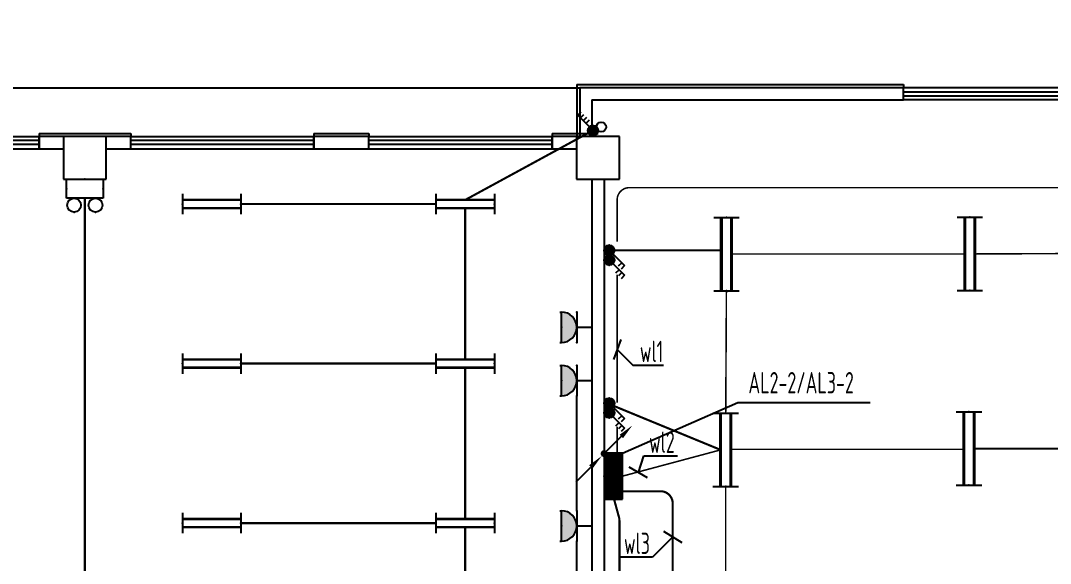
# Model space of a CAD drawing. Extents: x 2166032 to 5302137, y 581493 to 2416206.
# Drawn here: x 2490990 to 2507847, y 1140416 to 1149311 of the extents above; entities that cross this region are included whole.
import ezdxf
from ezdxf.enums import TextEntityAlignment as Align

# ---------------------------------------------------------------- set-up
doc = ezdxf.new("R2010")
doc.units = 0
doc.header["$LTSCALE"] = 1000
doc.header["$MEASUREMENT"] = 0
doc.linetypes.add('DASH', pattern=[0.35, 0.25, -0.1])
for name, color, linetype in [('COLUMN', 2, 'Continuous'), ('DIM-照明', 3, 'Continuous'), ('DIM-箱柜', 3, 'Continuous'), ('EQUIP-动力', 3, 'Continuous'), ('EQUIP-照明', 3, 'Continuous'), ('EQUIP-箱柜', 3, 'Continuous'), ('LWIRE', 4, 'Continuous'), ('STAIR', 8, 'Continuous'), ('SURFACE', 8, 'Continuous'), ('TEL_TEXT', 7, 'Continuous'), ('WALL', 8, 'Continuous'), ('WINDOW', 8, 'Continuous'), ('WIRE-应急', 6, 'DASH'), ('WIRE-照明', 1, 'Continuous'), ('屋面', 151, 'Continuous')]:
    doc.layers.add(name, color=color, linetype=linetype)
doc.styles.add('_TCH_LABEL', font='!tssdeng.shx', dxfattribs={"bigfont": '!tssdchn.shx'})
doc.styles.add('_TEL_DIM', font='@tssdeng.shx', dxfattribs={"width": 0.8, "height": 3.5, "bigfont": '!tssdchn.shx'})
doc.styles.get("Standard").update_dxf_attribs({"font": 'tssdeng.shx', "bigfont": 'tssdchn.shx'})

# ---------------------------------------------------------------- blocks, each defined once
blk = doc.blocks.new('*X38')
at = {"color": 0}
for p, q in [((-250, 33), (-83, 200)), ((-250, 68), (-118, 200)), ((-250, 104), (-154, 200)), ((-250, 139), (-189, 200)), ((-250, 174), (-224, 200)), ((-247, 0), (-47, 200)), ((-212, 0), (-12, 200)), ((-177, 0), (23, 200)), ((-141, 0), (59, 200)), ((-106, 0), (94, 200)), ((-71, 0), (129, 200)), ((-35, 0), (165, 200)), ((0, 0), (200, 200)), ((35, 0), (235, 200)), ((71, 0), (250, 179)), ((106, 0), (250, 144)), ((141, 0), (250, 109)), ((177, 0), (250, 73)), ((212, 0), (250, 38)), ((247, 0), (250, 3))]:
    blk.add_line(p, q, dxfattribs=at)
blk = doc.blocks.new('$equip$00001421')
for p, q in [((0.75, 0.6), (-0.75, 0.6)), ((-0.75, 0.6), (-0.75, 0)), ((0.75, 0), (0.75, 0.6)), ((-0.75, 0), (0.75, 0))]:
    blk.add_line(p, q)
at = {"const_width": 0.6}
blk.add_lwpolyline([(-0.75, 0.3), (0.75, 0.3)], dxfattribs=at)
for p in [(0, 0.6), (-0.75, 0.3), (0, 0), (0.75, 0.3)]:
    blk.add_point(p)
at = {"xscale": 0.00300000000061118, "yscale": 0.00300000000061118, "zscale": 0.003}
blk.add_blockref('*X38', (0, 0), dxfattribs=at)
at = {"style": '_TCH_LABEL', "flags": 9}
blk.add_attdef('A', (0, 0), '', height=0.00002, dxfattribs=at)
blk = doc.blocks.new('$equip$00001160')
for p, q in [((-1.2, 0.417), (-1.2, -0.417)), ((1.2, 0.417), (1.2, -0.417)), ((-1.2, 0.167), (1.2, 0.167)), ((-1.2, -0.167), (1.2, -0.167))]:
    blk.add_line(p, q)
at = {"const_width": 0.1}
for points in [[(-1.2, 0.167), (1.2, 0.167)], [(-1.2, -0.167), (1.2, -0.167)]]:
    blk.add_lwpolyline(points, dxfattribs=at)
at = {"layer": 'EQUIP-照明'}
for p in [(-1.2, 0), (0, 0.167), (1.2, 0), (0, -0.167)]:
    blk.add_point(p, dxfattribs=at)
at = {"layer": 'EQUIP-照明', "flags": 9}
blk.add_attdef('A', (0, 0), '', height=0.00002, dxfattribs=at)
blk = doc.blocks.new('$equip$00001963')
for p, q in [((0.147, 0.356), (0.625, 0.833)), ((0.512, 0.72), (0.653, 0.579)), ((0.625, 0.833), (0.766, 0.692))]:
    blk.add_line(p, q)
blk.add_circle((0, 0.208), 0.208)
for p in [(-0.208, 0.208), (0, 0.417), (0, 0), (0.208, 0.208)]:
    blk.add_point(p)
for points in [[(-0.18, 0.313), (0.18, 0.313), (-0.208, 0.208), (0.208, 0.208)], [(-0.18, 0.104), (0.18, 0.104), (-0.208, 0.208), (0.208, 0.208)], [(-0.104, 0.389), (0.104, 0.389), (-0.18, 0.313), (0.18, 0.313)], [(-0.104, 0.028), (0.104, 0.028), (-0.18, 0.104), (0.18, 0.104)], [(0, 0.417), (0, 0.417), (-0.104, 0.389), (0.104, 0.389)], [(0, 0), (0, 0), (-0.104, 0.028), (0.104, 0.028)]]:
    blk.add_solid(points)
at = {"layer": 'TEL_TEXT', "style": '_TEL_DIM', "flags": 1}
blk.add_attdef('A', text='', height=0.00002, dxfattribs=at).set_placement((0, 0), align=Align.MIDDLE_CENTER)
blk = doc.blocks.new('$equip$00001964')
for p, q in [((0.147, 0.356), (0.625, 0.833)), ((0.399, 0.607), (0.54, 0.466)), ((0.512, 0.72), (0.653, 0.579)), ((0.625, 0.833), (0.766, 0.692))]:
    blk.add_line(p, q)
blk.add_circle((0, 0.208), 0.208)
for p in [(-0.208, 0.208), (0, 0.417), (0, 0), (0.208, 0.208)]:
    blk.add_point(p)
for points in [[(-0.18, 0.313), (0.18, 0.313), (-0.208, 0.208), (0.208, 0.208)], [(-0.18, 0.104), (0.18, 0.104), (-0.208, 0.208), (0.208, 0.208)], [(-0.104, 0.389), (0.104, 0.389), (-0.18, 0.313), (0.18, 0.313)], [(-0.104, 0.028), (0.104, 0.028), (-0.18, 0.104), (0.18, 0.104)], [(0, 0.417), (0, 0.417), (-0.104, 0.389), (0.104, 0.389)], [(0, 0), (0, 0), (-0.104, 0.028), (0.104, 0.028)]]:
    blk.add_solid(points)
at = {"layer": 'TEL_TEXT', "style": '_TEL_DIM', "flags": 1}
blk.add_attdef('A', text='', height=0.00002, dxfattribs=at).set_placement((0, 0), align=Align.MIDDLE_CENTER)
blk = doc.blocks.new('$equip$00001965')
for p, q in [((0.147, 0.356), (0.625, 0.833)), ((0.286, 0.494), (0.427, 0.353)), ((0.399, 0.607), (0.54, 0.466)), ((0.512, 0.72), (0.653, 0.579)), ((0.625, 0.833), (0.766, 0.692))]:
    blk.add_line(p, q)
blk.add_circle((0, 0.208), 0.208)
for p in [(-0.208, 0.208), (0, 0.417), (0, 0), (0.208, 0.208)]:
    blk.add_point(p)
for points in [[(-0.18, 0.312), (0.18, 0.312), (-0.208, 0.208), (0.208, 0.208)], [(-0.18, 0.104), (0.18, 0.104), (-0.208, 0.208), (0.208, 0.208)], [(-0.104, 0.389), (0.104, 0.389), (-0.18, 0.312), (0.18, 0.312)], [(-0.104, 0.028), (0.104, 0.028), (-0.18, 0.104), (0.18, 0.104)], [(0, 0.417), (0, 0.417), (-0.104, 0.389), (0.104, 0.389)], [(0, 0), (0, 0), (-0.104, 0.028), (0.104, 0.028)]]:
    blk.add_solid(points)
at = {"layer": 'TEL_TEXT', "style": '_TEL_DIM', "flags": 1}
blk.add_attdef('A', text='', height=0.00002, dxfattribs=at).set_placement((0, 0), align=Align.MIDDLE_CENTER)
blk = doc.blocks.new('$equip_U$00000006')
at = {"color": 3}
for p, q in [((-0.6, 0.624), (0.6, 0.624)), ((-0.6, 0), (-0.6, 0.624)), ((0.6, 0.624), (0.6, 0)), ((0.6, 0), (-0.6, 0))]:
    blk.add_line(p, q, dxfattribs=at)
for centre in [(-0.35, 0.849), (0.35, 0.849)]:
    blk.add_circle(centre, 0.225, dxfattribs=at)
at = {"style": '_TEL_DIM', "flags": 1}
blk.add_attdef('A', text='', height=0.00002, dxfattribs=at).set_placement((0, 0), align=Align.MIDDLE_CENTER)
blk = doc.blocks.new('$equip_U$00000175(20081108-2321)')
for p in [(0, 0.624), (-0.6, 0.312), (0, 0), (0.6, 0.312)]:
    blk.add_point(p)
blk.add_blockref('$equip_U$00000006', (0, 0))
at = {"color": 7, "style": '_TEL_DIM', "flags": 1}
blk.add_attdef('A', text='', height=0.000025, dxfattribs=at).set_placement((0, 0), align=Align.MIDDLE_CENTER)
blk = doc.blocks.new('$equip_U$00000184(许虹剑)')
for p in [(-0.35, 1.074), (0.35, 1.074), (-0.6, 0.312), (0, 0), (0.6, 0.312)]:
    blk.add_point(p)
blk.add_blockref('$equip_U$00000175(20081108-2321)', (0, 0))
at = {"color": 7, "style": '_TEL_DIM', "flags": 1}
blk.add_attdef('A', text='', height=0.000025, dxfattribs=at).set_placement((0, 0), align=Align.MIDDLE_CENTER)
blk = doc.blocks.new('$equip_U$00000360(20081108-2321)')
at = {"ltscale": 5}
for p in [(-0.35, 1.074), (0.35, 1.074), (-0.6, 0.312), (0, 0), (0.6, 0.312)]:
    blk.add_point(p, dxfattribs=at)
blk.add_blockref('$equip_U$00000184(许虹剑)', (0, 0), dxfattribs=at)
at = {"color": 7, "style": '_TEL_DIM', "flags": 1}
blk.add_attdef('A', text='', height=0.000025, dxfattribs=at).set_placement((0, 0), align=Align.MIDDLE_CENTER)
blk = doc.blocks.new('$equip$00001237')
for p, q in [((-0.5, 1.05), (-0.5, 1)), ((0.5, 1.05), (0.5, 1)), ((-0.5, 1), (0.5, 1)), ((0.5, 0.5), (-0.5, 0.5)), ((0, 0.5), (0, 0))]:
    blk.add_line(p, q)
blk.add_arc((0, 1), 0.5, 180, 0)
for p in [(0, 1), (-0.5, 0.5), (0.5, 0.5), (0, 0)]:
    blk.add_point(p)
for points in [[(0.433, 0.75), (-0.433, 0.75), (0.5, 1), (-0.5, 1)], [(0.25, 0.567), (-0.25, 0.567), (0.433, 0.75), (-0.433, 0.75)], [(0, 0.5), (0, 0.5), (0.25, 0.567), (-0.25, 0.567)]]:
    blk.add_solid(points)
at = {"flags": 9}
blk.add_attdef('A', (0, 0), '', height=0.00002, dxfattribs=at)
blk = doc.blocks.new('$TelecSys$00000081')
for p, q in [((0.104, 0.104), (0.104, 0.104)), ((-0.104, -0.104), (-0.104, -0.104)), ((-1.15, -1.15), (-0.55, -0.55))]:
    blk.add_line(p, q)
at = {"const_width": 0.142}
blk.add_lwpolyline([(0.071, 0, 1), (-0.071, 0, 1)], format="xyb", close=True, dxfattribs=at)
blk.add_solid([(-0.62, -0.48), (-0.48, -0.62), (-0.1, -0.1)])
at = {"width": 0.8, "flags": 9}
blk.add_attdef('A', (0, 0), '', height=0.00002, rotation=180, dxfattribs=at)
blk = doc.blocks.new('$TelecSys$00000079')
for p, q in [((0.7, 0.7), (0, 0)), ((0.104, 0.104), (0.104, 0.104)), ((-0.104, -0.104), (-0.104, -0.104))]:
    blk.add_line(p, q)
at = {"const_width": 0.142}
blk.add_lwpolyline([(-0.071, 0, 1), (0.071, 0, 1)], format="xyb", close=True, dxfattribs=at)
blk.add_solid([(0.63, 0.77), (0.77, 0.63), (1.15, 1.15)])
at = {"width": 0.8, "flags": 9}
blk.add_attdef('A', (0, 0), '', height=0.00002, dxfattribs=at)
blk = doc.blocks.new('$TCHSYS$WIN2D')
for p, q in [((-0.5, 0.5), (0.5, 0.5)), ((-0.5, 0.5), (-0.5, -0.5)), ((0.5, 0.5), (0.5, -0.5)), ((0.5, 0.1667), (-0.5, 0.1667)), ((0.5, -0.1667), (-0.5, -0.1667)), ((-0.5, -0.5), (0.5, -0.5))]:
    blk.add_line(p, q)

msp = doc.modelspace()

# ---------------------------------------------------------------- linework, layer by layer
msp.add_circle((2604640.5, 1020101.3), 438608.5)
at = {"layer": 'COLUMN'}
for p, q in [((2491691.2, 1147411.3), (2491691.2, 1146711.3)), ((2492391.2, 1147411.3), (2491691.2, 1147411.3)), ((2492391.2, 1146711.3), (2492391.2, 1147411.3)), ((2500091.2, 1147411.3), (2500091.2, 1146711.3)), ((2500791.2, 1147411.3), (2500091.2, 1147411.3)), ((2500791.2, 1146711.3), (2500791.2, 1147411.3)), ((2491691.2, 1146711.3), (2492391.2, 1146711.3)), ((2500091.2, 1146711.3), (2500791.2, 1146711.3))]:
    msp.add_line(p, q, dxfattribs=at)
at = {"layer": 'DIM-照明'}
for p, q in [((2500814.3, 1144087.5), (2500696.4, 1143757.9)), ((2501254.6, 1141817.2), (2500951.7, 1141992.6)), ((2501516.3, 1140944.5), (2501813.4, 1140759.4))]:
    msp.add_line(p, q, dxfattribs=at)
for points in [[(2500755.3, 1143922.7), (2501013.2, 1143664.9)], [(2501013.2, 1143664.9), (2501515.5, 1143664.9)], [(2501103.2, 1141904.9), (2501189.4, 1142176.5)], [(2501189.4, 1142176.5), (2501743.5, 1142176.5)], [(2501664.9, 1140852), (2501333.2, 1140520.3)], [(2501333.2, 1140520.3), (2500779.1, 1140520.3)]]:
    msp.add_lwpolyline(points, dxfattribs=at)
at = {"layer": 'DIM-箱柜'}
for p, q in [((2500841.2, 1142220.6), (2502729.3, 1143051.5)), ((2502729.3, 1143051.5), (2504898.5, 1143051.5))]:
    msp.add_line(p, q, dxfattribs=at)
at = {"layer": 'STAIR'}
msp.add_line((2455742.8, 1148211.3), (2500142.8, 1148211.3), dxfattribs=at)
at = {"layer": 'SURFACE'}
for p, q in [((2500092.8, 1148261.3), (2505442.8, 1148261.3)), ((2500092.8, 1148261.3), (2500092.8, 1147411.3)), ((2505442.8, 1148261.3), (2505442.8, 1148211.3)), ((2491292.8, 1147461.3), (2491292.8, 1147411.3)), ((2491292.8, 1147461.3), (2492042.8, 1147461.3)), ((2492042.8, 1147461.3), (2492792.8, 1147461.3)), ((2492792.8, 1147461.3), (2492792.8, 1147411.3)), ((2495792.8, 1147461.3), (2495792.8, 1147411.3)), ((2495792.8, 1147461.3), (2496692.8, 1147461.3)), ((2496692.8, 1147461.3), (2496692.8, 1147411.3)), ((2499692.8, 1147461.3), (2499692.8, 1147411.3)), ((2499692.8, 1147461.3), (2500442.8, 1147461.3))]:
    msp.add_line(p, q, dxfattribs=at)
at = {"layer": 'WALL'}
for p, q in [((2505442.8, 1148211.3), (2500142.8, 1148211.3)), ((2500142.8, 1148211.3), (2500142.8, 1147411.3)), ((2505442.8, 1148011.3), (2505442.8, 1148211.3)), ((2500342.8, 1148011.3), (2505442.8, 1148011.3)), ((2500342.8, 1148011.3), (2500342.8, 1147411.3)), ((2491691.2, 1147411.3), (2491292.8, 1147411.3)), ((2491292.8, 1147411.3), (2491292.8, 1147211.3)), ((2492792.8, 1147411.3), (2492391.2, 1147411.3)), ((2492792.8, 1147211.3), (2492792.8, 1147411.3)), ((2496692.8, 1147411.3), (2495792.8, 1147411.3)), ((2495792.8, 1147411.3), (2495792.8, 1147211.3)), ((2496692.8, 1147211.3), (2496692.8, 1147411.3)), ((2500091.2, 1147411.3), (2499692.8, 1147411.3)), ((2499692.8, 1147411.3), (2499692.8, 1147211.3)), ((2491292.8, 1147211.3), (2491691.2, 1147211.3)), ((2492391.2, 1147211.3), (2492792.8, 1147211.3)), ((2495792.8, 1147211.3), (2496692.8, 1147211.3)), ((2499692.8, 1147211.3), (2500091.2, 1147211.3)), ((2500342.8, 1146711.3), (2500342.8, 1140211.3)), ((2500542.8, 1146711.3), (2500542.8, 1140211.3))]:
    msp.add_line(p, q, dxfattribs=at)
at = {"layer": 'WIRE-应急', "linetype": 'DASH', "const_width": 35}
msp.add_lwpolyline([(2492041.2, 1146399.2), (2492041.2, 1139799.7)], dxfattribs=at)
at = {"layer": 'WIRE-照明', "linetype": 'Continuous'}
for points, const_width in [([(2498267.8, 1146372.1), (2500286.3, 1147471.5)], 35), ([(2494597.8, 1146305.4), (2497787.8, 1146305.4)], 35), ([(2498267.8, 1146238.7), (2498267.8, 1143757.5)], 35), ([(2500667.8, 1145546.3), (2502460.5, 1145546.3)], 35), ([(2502627.2, 1145485.4), (2506444.4, 1145487.3)], 25), ([(2510748.4, 1145504.9), (2506611.1, 1145487.3)], 25), ([(2500755.3, 1145149.9), (2500755.3, 1143047.4)], 25), ([(2502543.9, 1144885.4), (2502532.6, 1142876.4)], 25), ([(2494597.8, 1143690.9), (2497787.8, 1143690.9)], 35), ([(2498267.8, 1143624.2), (2498267.8, 1141143)], 35), ([(2500092.8, 1143161.5), (2500092.8, 1141279.4)], 35), ([(2500667.8, 1143010.1), (2502449.3, 1142276.4)], 35), ([(2500755.3, 1142657.4), (2500755.3, 1142220.6)], 25), ([(2500841.2, 1141845.6), (2502449.3, 1142276.4)], 25), ([(2502607.8, 1142285), (2506437.9, 1142285)], 25), ([(2506597.7, 1142297.2), (2510850.5, 1142297.2)], 35), ([(2502532.6, 1141676.4), (2502532.6, 1139059.8)], 25), ([(2494597.8, 1141076.3), (2497787.8, 1141076.3)], 35), ([(2498267.8, 1141009.6), (2498267.8, 1138661.8)], 35), ([(2500092.8, 1140779.4), (2500092.8, 1138637.8)], 35)]:
    msp.add_lwpolyline(points, dxfattribs=dict(at, const_width=const_width))
for points, const_width in [([(2508343.2, 1146573.8), (2500955.3, 1146573.8, 0.4142136), (2500755.3, 1146373.8), (2500755.3, 1145686.4)], 25), ([(2500841.2, 1141598.7), (2501464.9, 1141598.7, -0.4142136), (2501664.9, 1141398.7), (2501664.9, 1135219.2, 0.2643597), (2501762.5, 1135047.4), (2502449.3, 1134633.5)], 35), ([(2500792.8, 1138637.7), (2500792.8, 1141117.8, 0.0664843), (2500785.8, 1141170.3), (2500704.1, 1141470.6)], 35)]:
    msp.add_lwpolyline(points, format="xyb", dxfattribs=dict(at, const_width=const_width))
at = {"layer": '屋面', "color": 6}
msp.add_circle((2500494.2, 1147567), 80, dxfattribs=at)

# ---------------------------------------------------------------- block references
at = {"layer": 'EQUIP-动力', "xscale": 500, "yscale": 500, "zscale": 500, "rotation": 90}
for p in [(2500342.8, 1144285.4), (2500342.8, 1143411.5), (2500342.8, 1141029.4)]:
    msp.add_blockref('$equip$00001237', p, dxfattribs=at)
at = {"layer": 'EQUIP-照明'}
for name, p, xscale, yscale, zscale, rotation in [('$equip$00001965', (2500442.8, 1147511.3), 400, 400, 400, 90), ('$equip_U$00000360(20081108-2321)', (2492041.2, 1146711.3), 500, 500, 500, 180), ('$equip$00001160', (2502543.9, 1145485.4), 500, 500, 500, 90), ('$equip$00001160', (2506527.8, 1145487.3), 500, 500, 500, 90), ('$equip$00001963', (2500542.8, 1145546.3), 400, 400, 400, 270), ('$equip$00001964', (2500543.2, 1145387.9), 400, 400, 400, 270), ('$equip$00001963', (2500542.8, 1143041.3), 400, 400, 400, 270), ('$equip$00001964', (2500543.2, 1142883), 400, 400, 400, 270), ('$equip$00001160', (2506514.4, 1142297.2), 500, 500, 500, 90), ('$equip$00001160', (2502532.6, 1142276.4), 500, 500, 500, 90)]:
    msp.add_blockref(name, p, dxfattribs=dict(at, xscale=xscale, yscale=yscale, zscale=zscale, rotation=rotation))
at = {"layer": 'EQUIP-照明', "xscale": 400, "yscale": 400, "zscale": 400}
for p in [(2494117.8, 1146305.4), (2498267.8, 1146305.4), (2494117.8, 1143690.9), (2498267.8, 1143690.9), (2494117.8, 1141076.3), (2498267.8, 1141076.3)]:
    msp.add_blockref('$equip$00001160', p, dxfattribs=at)
at = {"layer": 'EQUIP-箱柜', "xscale": 500, "yscale": 500, "zscale": 500, "rotation": 270}
msp.add_blockref('$equip$00001421', (2500541.2, 1141845.6), dxfattribs=at)
at = {"layer": 'LWIRE', "xscale": 400, "yscale": 400, "zscale": 400}
for name in ['$TelecSys$00000079', '$TelecSys$00000081']:
    msp.add_blockref(name, (2500542.8, 1142215.3), dxfattribs=at)
at = {"layer": 'WINDOW', "yscale": -200}
for p, xscale, zscale, rotation in [((2506942.8, 1148111.3), -3000, -3000, 1.431719280012431e-11), ((2489792.8, 1147311.3), 3000, 3000, 3.843251904455719e-10)]:
    msp.add_blockref('$TCHSYS$WIN2D', p, dxfattribs=dict(at, xscale=xscale, zscale=zscale, rotation=rotation))
at = {"layer": 'WINDOW', "xscale": 3000, "yscale": -200, "zscale": 3000}
for p in [(2494292.8, 1147311.3), (2498192.8, 1147311.3)]:
    msp.add_blockref('$TCHSYS$WIN2D', p, dxfattribs=at)

# ---------------------------------------------------------------- texts
at = {"layer": 'DIM-照明', "color": 7, "style": '_TEL_DIM', "width": 0.64}
for s, p in [('wl1', (2501126.5, 1143714.9)), ('wl2', (2501276.9, 1142226.5)), ('wl3', (2500866.6, 1140570.3))]:
    msp.add_text(s, height=350, dxfattribs=at).set_placement(p)
at = {"layer": 'DIM-箱柜', "color": 7, "style": '_TEL_DIM', "width": 0.64}
msp.add_text('AL2-2/AL3-2', height=350, dxfattribs=at).set_placement((2502904.3, 1143202.3))

doc.saveas('drawing.dxf')
